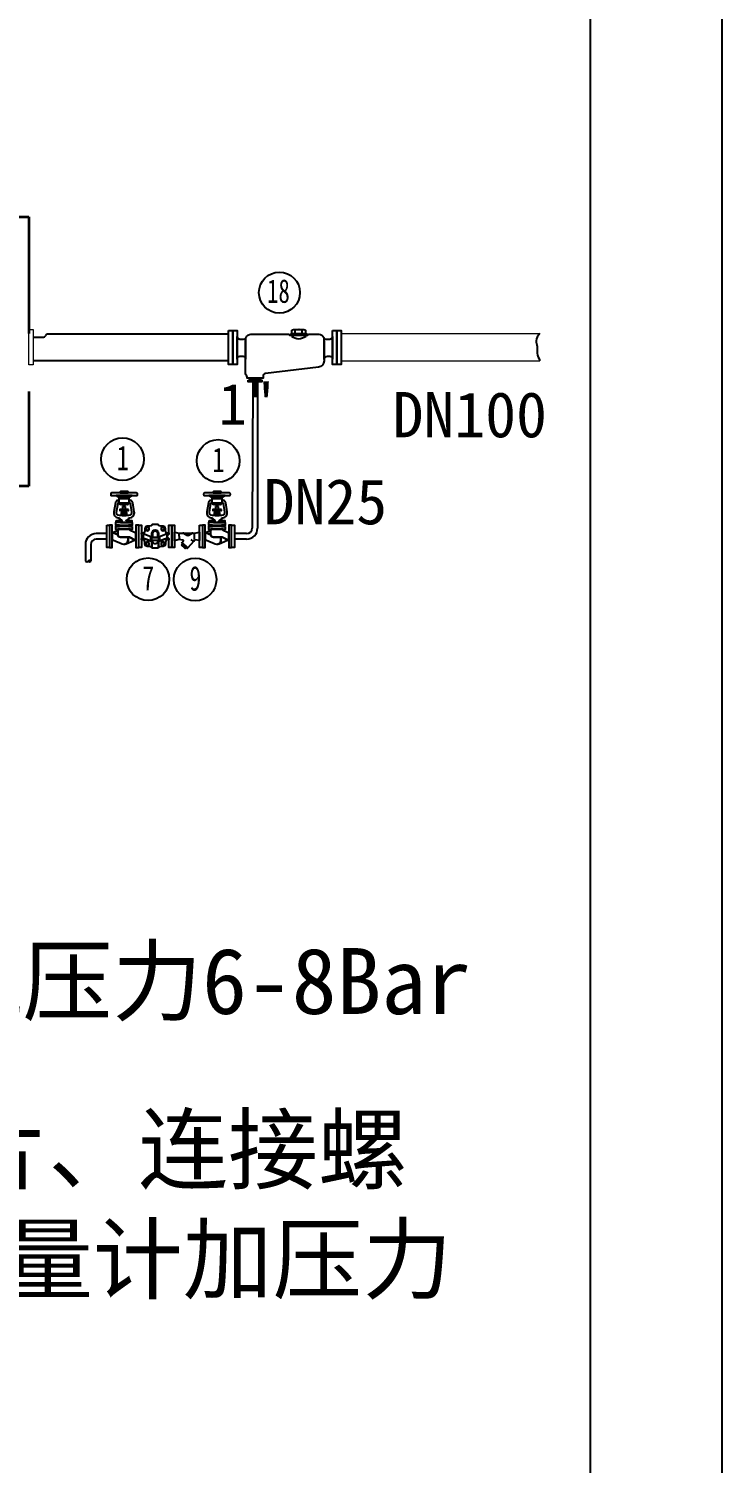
# Model space of a CAD drawing. Extents: x -681219 to -550379, y -242630 to -158199.
# Drawn here: x -584494 to -581516, y -169312 to -163152 of the extents above; entities that cross this region are included whole.
import ezdxf
from ezdxf.enums import TextEntityAlignment as Align

# ---------------------------------------------------------------- set-up
doc = ezdxf.new("R2010")
doc.units = 0
doc.header["$LTSCALE"] = 1000
doc.linetypes.add('DASHED', pattern=[0.75, 0.5, -0.25])
doc.linetypes.add('F', pattern=[0.75, 0.5, -0.25])
doc.layers.get('0').update_dxf_attribs({"linetype": 'CONTINUOUS'})
for name, color, linetype in [('01', 7, 'CONTINUOUS'), ('02', 1, 'CONTINUOUS'), ('03', 2, 'F'), ('08', 1, 'CONTINUOUS'), ('11', 3, 'CONTINUOUS'), ('15', 7, 'CONTINUOUS')]:
    doc.layers.add(name, color=color, linetype=linetype)
doc.styles.add('常规', font='')
doc.styles.get('常规').set_extended_font_data('SimSun')

# ---------------------------------------------------------------- blocks, each defined once
blk = doc.blocks.new('*U7')
at = {"layer": '01'}
blk.add_lwpolyline([(584, 10), (584, 410)], dxfattribs=at)
at = {"layer": '02'}
blk.add_lwpolyline([(594, 0), (594, 420)], dxfattribs=at)
blk = doc.blocks.new('21122')
at = {"color": 4}
for p, q in [((12927.4, 6588.2), (12927.4, 6593)), ((12927.4, 6588.2), (12927.4, 6583.3)), ((12956.5, 6583.6), (12956.5, 6593.2)), ((12954.6, 6578.3), (12950, 6582.3))]:
    blk.add_line(p, q, dxfattribs=at)
for points in [[(12913.1, 6588.2), (12913.1, 6609.2), (12918.4, 6609.2), (12918.4, 6567.1), (12913.1, 6567.1)], [(12966.1, 6609.2), (12971.5, 6609.2), (12971.5, 6588.2), (12971.5, 6567.1), (12966.1, 6567.1)], [(12931.9, 6571.2), (12934, 6573.5), (12940.7, 6567), (12938.6, 6564.8)], [(12932.1, 6575.3), (12933, 6576.3), (12943.5, 6566.2), (12942.7, 6565.2)]]:
    blk.add_lwpolyline(points, close=True, dxfattribs=at)
for points in [[(12918.4, 6596.4), (12927.4, 6594.4), (12934.5, 6594.4, -0.134772), (12935.6, 6594.1), (12942.1, 6590.2, 0.273503), (12945.7, 6590.2), (12952.2, 6594.1, -0.133799), (12953.3, 6594.4), (12956.7, 6594.4), (12966.1, 6596.3), (12966.1, 6580), (12957.5, 6581.8, 0.315746), (12956.5, 6581.4), (12954.6, 6578.3), (12943.5, 6566.2), (12933, 6576.3), (12935.2, 6578.7, 0.601177), (12934.4, 6580.9), (12927.4, 6582), (12918.4, 6579.9)], [(12935.6, 6594.1, 0.134772), (12934.5, 6594.4), (12953.3, 6594.4, 0.133799), (12952.2, 6594.1), (12945.7, 6590.2, -0.273503), (12942.1, 6590.2)]]:
    blk.add_lwpolyline(points, format="xyb", close=True, dxfattribs=at)
blk = doc.blocks.new('22等3')
at = {"color": 4}
for p, q in [((12856.3, 6591.9), (12856.8, 6594)), ((12856.8, 6582.4), (12856.3, 6584.4)), ((12887.1, 6586.1), (12876.4, 6586.1))]:
    blk.add_line(p, q, dxfattribs=at)
for points in [[(12850.5, 6588.2), (12850.5, 6609.2), (12855.8, 6609.2), (12855.8, 6592.6, 0.213318), (12856.3, 6591.9), (12856.3, 6584.4, 0.213318), (12855.8, 6583.7), (12855.8, 6581.4), (12855.8, 6567.1), (12850.5, 6567.1)], [(12856.3, 6591.9, -0.213318), (12855.8, 6592.6), (12855.8, 6594.8), (12855.8, 6594.9), (12856.8, 6594), (12857, 6594.8), (12860.9, 6594.8, 0.033424), (12860.2, 6592, 0.273875), (12859.1, 6590), (12859.1, 6586, 0.283071), (12860.3, 6584, 0.029228), (12860.9, 6581.5), (12857, 6581.5), (12856.8, 6582.4), (12855.8, 6581.4), (12855.8, 6583.7, -0.213318), (12856.3, 6584.4)], [(12859.1, 6590, -0.520567), (12862, 6592.1), (12873.3, 6588, 0.520925), (12875.6, 6589.6), (12875.6, 6594.4), (12875.6, 6594.4, -1), (12887.9, 6594.4), (12887.9, 6594.4), (12887.9, 6594.4), (12887.9, 6594.4), (12887.9, 6594.4), (12887.9, 6589.6, 0.520567), (12890.1, 6588), (12901.5, 6592.1, -0.520567), (12904.4, 6590), (12904.4, 6586, -0.315299), (12903, 6583.9), (12889, 6578.8, 0.315299), (12887.9, 6577.3), (12887.9, 6567.1, -0.414214), (12886.3, 6565.5), (12877.2, 6565.5, -0.414214), (12875.6, 6567.1), (12875.6, 6577.3, 0.315299), (12874.5, 6578.8), (12860.5, 6583.9, -0.315299), (12859.1, 6586)], [(12887.9, 6594.4), (12887.9, 6589.6, 0.520567), (12890.1, 6588), (12901.5, 6592.1, -0.215908), (12903.3, 6592, 0.077563), (12901.1, 6598.4), (12901.1, 6602.8, 0.414214), (12896.7, 6607.2), (12892.5, 6607.2, 0.056605), (12887.9, 6609.1, 0.42473), (12886.3, 6610.9), (12877.2, 6610.9, 0.424729), (12875.6, 6609.1, 0.056605), (12871, 6607.2), (12866.8, 6607.2, 0.414214), (12862.4, 6602.8), (12862.4, 6598.4, 0.077563), (12860.2, 6592, -0.215909), (12862, 6592.1), (12873.3, 6588, 0.520925), (12875.6, 6589.6), (12875.6, 6594.4, -1), (12887.9, 6594.4), (12887.9, 6594.4)], [(12870.4, 6602.4, 1), (12864.2, 6602.4, 1)], [(12873.5, 6584.9, -0.414214), (12874.7, 6586.1), (12876.4, 6586.1, 0.414214), (12877.6, 6587.3), (12877.6, 6594.4, -1), (12885.9, 6594.4), (12885.9, 6587.3, 0.414214), (12887.1, 6586.1), (12888.8, 6586.1, -0.414214), (12890, 6584.9), (12890, 6581.2, -0.414214), (12888.8, 6579.9), (12887.1, 6579.9, 0.414214), (12885.9, 6578.7), (12885.9, 6577.9, -1), (12877.6, 6577.9), (12877.6, 6578.7, 0.414214), (12876.4, 6579.9), (12874.7, 6579.9, -0.414214), (12873.5, 6581.2)], [(12899.3, 6602.4, 1), (12893.1, 6602.4, 1)], [(12902.6, 6594.8), (12907.8, 6594.8), (12907.8, 6592.6, -0.414214), (12906.9, 6591.7), (12903.7, 6591.7, 0.052856), (12903.3, 6592, 0.033424)], [(12904.4, 6586), (12904.4, 6590, 0.217867), (12903.7, 6591.7), (12906.9, 6591.7, 0.414214), (12907.8, 6592.6), (12907.8, 6594.8), (12907.8, 6609.2), (12913.1, 6609.2), (12913.1, 6588.2), (12913.1, 6567.1), (12907.8, 6567.1), (12907.8, 6583.7, 0.414214), (12906.9, 6584.6), (12904, 6584.6, 0.165426)], [(12862.4, 6578, -0.073348), (12860.3, 6584, 0.029587), (12860.5, 6583.9), (12874.5, 6578.8, -0.315299), (12875.6, 6577.3), (12875.6, 6567.2, -0.056594), (12871, 6569.1), (12866.8, 6569.1, -0.413852), (12862.4, 6573.5)], [(12864.2, 6573.9, 1), (12870.4, 6573.9, 1)], [(12873.9, 6584.9, -0.41421), (12874.7, 6585.7), (12888.8, 6585.7, -0.414214), (12889.6, 6584.9), (12889.6, 6581.2, -0.41421), (12888.8, 6580.3), (12874.7, 6580.3, -0.414204), (12873.9, 6581.2)], [(12874.3, 6583, 1), (12875.1, 6583, 1)], [(12887.9, 6577.3, -0.315299), (12889, 6578.8), (12903, 6583.9, 0.029586), (12903.2, 6584, -0.073348), (12901.1, 6578), (12901.1, 6573.5, -0.413852), (12896.7, 6569.1), (12892.5, 6569.1, -0.056594), (12887.9, 6567.2)], [(12888.3, 6583, 1), (12889.2, 6583, 1)], [(12893.1, 6573.9, 1), (12899.3, 6573.9, 1)], [(12903.2, 6584, 0.112384), (12904, 6584.6), (12906.9, 6584.6, -0.414214), (12907.8, 6583.7), (12907.8, 6581.5), (12902.6, 6581.5, 0.029228)]]:
    blk.add_lwpolyline(points, format="xyb", close=True, dxfattribs=at)
for points in [[(12870.5, 6600.6), (12870.5, 6604.3), (12867.3, 6606.1), (12864, 6604.3), (12864, 6600.6), (12867.3, 6598.7)], [(12893, 6600.6), (12896.2, 6598.7), (12899.4, 6600.6), (12899.4, 6604.3), (12896.2, 6606.1), (12893, 6604.3)], [(12870.5, 6575.8), (12867.3, 6577.6), (12864, 6575.8), (12864, 6572.1), (12867.3, 6570.2), (12870.5, 6572.1)], [(12893, 6572.1), (12896.2, 6570.2), (12899.4, 6572.1), (12899.4, 6575.8), (12896.2, 6577.6), (12893, 6575.8)]]:
    blk.add_lwpolyline(points, close=True, dxfattribs=at)
for centre in [(12874.7, 6583), (12888.8, 6583)]:
    blk.add_circle(centre, 0.413, dxfattribs=at)
blk = doc.blocks.new('BSA1L')
at = {"color": 4}
for p, q in [((54.215379, 185.599538), (54.215358, 190.866514)), ((71.09388, 185.599538), (71.09388, 190.866514)), ((53.026763, 143.408363), (53.02674, 137.399566)), ((56.074416, 127.074309), (68.925583, 127.074309)), ((66.099799, 131.20133), (58.900201, 131.20133)), ((72.282498, 143.408363), (72.282498, 137.399566)), ((32.92306, 65.872712), (32.92306, 59.762096)), ((42.120523, 65.872712), (42.120536, 59.762096)), ((56.551251, 100.49373), (56.551234, 95.87403)), ((68.758004, 100.49373), (68.758004, 95.87403)), ((82.879476, 65.872712), (82.879463, 59.762096)), ((92.07694, 65.872712), (92.07694, 59.762096))]:
    blk.add_line(p, q, dxfattribs=at)
for points in [[(119.73171, 181.785914, 0.414214), (115.933099, 185.584525), (9.066901, 185.584525, 0.414214), (5.26829, 181.785914), (5.26829, 178.042425, 0.414214), (9.066901, 174.243814), (62.5, 174.243814), (115.933099, 174.243814, 0.414214), (119.73171, 178.042425)], [(45.745776, 185.569513), (79.563462, 185.599538), (79.563462, 190.911126, 0.151687), (75.321745, 192.203806), (62.654619, 192.203806), (49.987493, 192.203806, 0.151687), (45.745776, 190.911126)], [(105.928125, 105.421149), (99.542192, 143.747083, 0.310322), (91.567632, 152.873054), (86.654278, 154.431481, -0.252716), (84.795625, 157.06318), (84.795625, 146.732148, -0.236339), (83.463376, 144.071071, -0.476894), (88.41312, 142.018735), (94.885762, 104.042078, -0.48938), (81.964371, 89.685191), (62.5, 89.685191), (43.035628, 89.685191, -0.48938), (30.114237, 104.042078), (36.58688, 142.018735, -0.476894), (41.536623, 144.071071), (42.896316, 143.580445, -0.323196), (40.204374, 147.521136), (40.204374, 157.06318, -0.252716), (38.345721, 154.431481), (33.432367, 152.873054, 0.310322), (25.457808, 143.747083), (19.071875, 105.421149, 0.440151), (37.124647, 79.035245), (39.997969, 78.598758, -0.614929), (42.823737, 70.241395), (42.582242, 70.034806), (40.105041, 66.601431), (44.424393, 66.601431, -0.151687), (46.735798, 65.897021), (46.735798, 59.737786), (62.5, 59.737786), (78.264201, 59.737786), (78.264201, 65.897021, -0.151687), (80.575606, 66.601431), (84.894959, 66.601431), (82.417757, 70.034806), (82.176262, 70.241395, -0.614929), (85.00203, 78.598758), (87.875353, 79.035245, 0.440151)], [(84.795625, 157.06318, -0.059994), (84.795625, 157.873976), (84.795625, 162.289753), (40.204374, 162.289753), (40.204374, 157.873976, -0.059994), (40.204374, 157.06318), (40.204374, 147.521136, 0.368201), (43.528159, 143.408363), (81.471841, 143.408363, 0.414214), (84.795625, 146.732148)], [(43.364269, 143.442617), (81.944969, 143.408363), (81.944969, 137.348671, -0.151687), (77.105831, 135.873925), (62.654619, 135.873925), (48.203407, 135.873925, -0.151687), (43.364269, 137.348671)], [(46.735798, 59.737786), (28.307798, 59.737786), (28.307798, 65.897021, -0.151687), (30.619203, 66.601431), (37.521798, 66.601431), (44.424393, 66.601431, -0.151687), (46.735798, 65.897021)], [(62.654619, 101.460877), (53.493586, 101.460877, 0.151687), (50.425919, 100.525993), (50.425919, 95.841766, 0.151687), (53.493586, 94.906883), (62.654619, 94.906883), (71.815652, 94.906883, 0.151687), (74.883319, 95.841766), (74.883319, 100.525993, 0.151687), (71.815652, 101.460877)], [(78.264201, 59.737786), (96.692201, 59.737786), (96.692201, 65.897021, 0.151687), (94.380796, 66.601431), (87.478201, 66.601431), (80.575606, 66.601431, 0.151687), (78.264201, 65.897021)], [(79.507591, -7.695283, -0.414214), (83.507591, -3.695283), (47.219606, -3.695283, -0.414214), (35.219606, 8.304717), (35.219606, 15.828597, -0.552777), (26.614703, 10.423555), (14.474356, 16.274468, -0.303723), (11.999995, 19.972092), (11.999995, 0), (11.999995, -19.972092, -0.522686), (17.39309, -16.222521), (53.934214, -31.732036, 0.158217), (66.18024, -33.317683, 0.23204), (77.871512, -24.265637, 0.137413), (79.507591, -15.822343)], [(35.219606, 24.671562), (17.39309, 16.222521, -0.188965), (14.474356, 16.274468), (26.614703, 10.423555, 0.552777), (35.219606, 15.828597)], [(113.000004, 19.972092, -0.522686), (107.606909, 16.222521), (88.390312, 25.330404, -0.756375), (89.461035, 30.377576), (35.538964, 30.377576, -0.756374), (36.60969, 25.330405), (35.219606, 24.671562), (35.219606, 8.304717, 0.414214), (47.219606, -3.695283), (83.507591, -3.695283, -0.114393), (85.267565, -4.103279), (110.50267, -16.265073, -0.305418), (113.000004, -19.972092), (113.000004, 0)], [(85.220748, -4.080716, 0.550659), (79.507591, -7.695283), (79.507591, -15.822343, -0.137413), (77.871512, -24.265637, -0.23204), (66.18024, -33.317683, 0.064472), (71.065785, -31.732036), (107.606909, -16.222521, -0.187358), (110.50267, -16.265073)]]:
    blk.add_lwpolyline(points, format="xyb", close=True, dxfattribs=at)
for points in [[(96.912516, 174.243814), (62.5, 174.243814), (28.087483, 174.243814), (40.204374, 168.178291), (84.795625, 168.178291)], [(82.297331, 168.178291), (42.702669, 168.178291), (42.702669, 162.289753), (62.5, 162.289753), (82.297331, 162.289753)], [(68.925583, 127.074309), (66.099799, 131.20133), (66.099799, 135.873925), (58.900201, 135.873925), (58.900201, 131.20133), (56.074416, 127.074309), (56.074416, 114.852858), (62.5, 114.852858), (68.925583, 114.852858)], [(81.056809, 114.852858), (62.5, 114.852858), (56.074416, 114.852858), (43.94319, 114.852858), (43.94319, 111.343443), (62.5, 111.343443), (69.325381, 111.343443), (81.056809, 111.343443)], [(71.146781, 94.906883), (54.162457, 94.906883), (54.162457, 89.685191), (62.5, 89.685191), (71.146781, 89.685191)], [(68.925583, 111.343443), (56.074416, 111.343443), (56.074416, 101.460877), (68.925583, 101.460877)], [(11.999995, 0), (11.999995, 19.972092), (11.999995, 47.5), (0, 47.5), (0, 0), (0, -47.5), (11.999995, -47.5)], [(98.734061, 59.737786), (62.5, 59.737786), (26.265939, 59.737786), (26.265939, 47.364933), (98.734061, 47.364933)], [(98.734061, 42.750429), (62.5, 42.750429), (26.265939, 42.750429), (26.265939, 30.377576), (98.734061, 30.377576)], [(42.828178, 47.364933), (32.21537, 47.364933), (32.21537, 42.750429), (42.828178, 42.750429)], [(92.784629, 47.364933), (82.171822, 47.364933), (82.171822, 42.750429), (92.784629, 42.750429)], [(125, 47.5), (113.000004, 47.5), (113.000004, 0), (113.000004, -47.5), (125, -47.5), (125, 0)]]:
    blk.add_lwpolyline(points, close=True, dxfattribs=at)
at = {"color": 4, "flags": 128}
blk.add_lwpolyline([(54.828787, 59.737786), (54.118687, 64.656958), (52.113078, 68.712348), (49.164135, 71.19185), (45.789677, 71.660075), (42.582242, 70.034806), (40.105041, 66.601431)], dxfattribs=at)
at = {"color": 4, "extrusion": (0, 0, -1), "flags": 128}
blk.add_lwpolyline([(-70.171213, 59.737786), (-70.881312, 64.656958), (-72.886921, 68.712348), (-75.835865, 71.19185), (-79.210322, 71.660075), (-82.417757, 70.034806), (-84.894959, 66.601431)], dxfattribs=at)
at = {"color": 4}
for centre, radius, start, end in [((49.948113, 184.727434), 7.476476, 55.197024, 89.698211), ((62.654619, 164.906291), 27.297515, 90, 108.008529), ((62.654619, 164.906291), 27.297515, 71.991471, 90), ((75.361125, 184.727434), 7.476476, 90.301789, 124.802976), ((48.15848, 144.403298), 8.529491, 270.301789, 304.802976), ((62.654619, 167.016127), 31.142202, 251.991471, 270), ((62.654619, 167.016127), 31.142202, 270, 288.008529), ((77.150758, 144.403298), 8.529491, 235.197024, 269.698211), ((30.597744, 62.527392), 4.074096, 55.197024, 89.698211), ((37.521798, 51.726416), 14.875015, 90, 108.008529), ((37.521798, 51.726416), 14.875015, 71.991471, 90), ((44.445852, 62.527392), 4.074096, 90.301789, 124.802976), ((53.465105, 96.053865), 5.407086, 55.197024, 89.698211), ((53.465105, 100.313894), 5.407086, 270.301789, 304.802976), ((62.654619, 81.718951), 19.741925, 90, 108.008529), ((62.654619, 114.648808), 19.741925, 251.991471, 270), ((62.654619, 81.718951), 19.741925, 71.991471, 90), ((62.654619, 114.648808), 19.741925, 270, 288.008529), ((71.844133, 96.053865), 5.407086, 90.301789, 124.802976), ((71.844133, 100.313894), 5.407086, 235.197024, 269.698211), ((80.554147, 62.527392), 4.074096, 55.197024, 89.698211), ((87.478201, 51.726416), 14.875015, 90, 108.008529), ((94.402255, 62.527392), 4.074096, 90.301789, 124.802976)]:
    blk.add_arc(centre, radius, start, end, dxfattribs=at)
blk = doc.blocks.new('S3R')
at = {"color": 0, "linetype": 'Continuous'}
for p, q in [((-116.6, 38.7), (-116.6, 48.5)), ((-97.3, 38.7), (-97.3, 48.5)), ((-238.2, -96.3), (-238.2, -91.3)), ((-219.9, -96.3), (-219.9, -91.3))]:
    blk.add_line(p, q, dxfattribs=at)
for points in [[(-291.6, 0.1), (-291.6, 47.6), (-279.6, 47.6), (-279.6, -47.4), (-291.6, -47.4)], [(-12, 47.5), (0, 47.5), (0, 0), (0, -47.5), (-12, -47.5)], [(-129.7, 38.7), (-107, 38.7), (-84.2, 38.7), (-84.2, 34.9), (-129.7, 34.9)], [(-248.2, -91.3), (-210, -91.3), (-210, -96.3), (-229.1, -96.3), (-248.2, -96.3)], [(-243.4, -85.6), (-229.1, -85.6), (-214.8, -85.6), (-214.8, -91.3), (-243.4, -91.3)]]:
    blk.add_lwpolyline(points, close=True, dxfattribs=at)
for points in [[(-126.3, 48.6, -0.151687), (-121.4, 50.1), (-107, 50.1), (-92.5, 50.1, -0.151687), (-87.7, 48.6), (-87.7, 38.7), (-126.3, 38.7)], [(-279.6, 31.2, 0.414214), (-272.3, 23.9), (-261.3, 23.9, 0.216711), (-255.8, 26.4), (-255.8, -32.4, 0.414214), (-263, -25.1), (-272.3, -25.1, 0.414214), (-279.6, -32.4)], [(-255.8, -32.4), (-255.8, 26.4, 0.079781), (-254.6, 28.3, -0.301709), (-240.8, 37.5), (-135.2, 37.5), (-132.3, 34.9), (-81.6, 34.9), (-78.8, 37.5), (-50.7, 37.5, -0.301709), (-36.9, 28.3, 0.07253), (-35.8, 26.5), (-35.8, -37.1, -0.379722), (-51.8, -55.1), (-199.8, -72.8, 0.359386), (-206.7, -81.3), (-206.7, -85.6), (-229.1, -85.6), (-251.4, -85.6), (-251.4, -82.6, 0.21098), (-253.6, -77.6, -0.21098), (-255.8, -72.7)], [(-35.8, 26.5, 0.224271), (-30.2, 23.9), (-19.3, 23.9, 0.414214), (-12, 31.2), (-12, -32.4, 0.414214), (-19.3, -25.1), (-27.3, -25.1, 0.414214), (-35.8, -33.6)]]:
    blk.add_lwpolyline(points, format="xyb", close=True, dxfattribs=at)
for centre, radius, start, end in [((-121.5, 41.5), 8.54, 55.197, 89.6982), ((-107, 18.9), 31.2, 90, 108.0085), ((-107, 18.9), 31.2, 71.9915, 90), ((-92.5, 41.5), 8.54, 90.3018, 124.803), ((-99.1, 81.2), 57.1, 240.059, 262.0225), ((-114.9, 81.2), 57.1, 277.9775, 299.941)]:
    blk.add_arc(centre, radius, start, end, dxfattribs=at)

msp = doc.modelspace()

# ---------------------------------------------------------------- linework, layer by layer
at = {"color": 7}
for p, q in [((-583636.121, -164463.737), (-584413.75, -164463.7032)), ((-583636.121, -164578.679), (-584475.1577, -164578.679)), ((-583532.3217, -164668.983), (-583534.9134, -165297.0464)), ((-583511.5089, -164668.983), (-583511.5089, -165297.0464)), ((-584159.4196, -165320.4509), (-584203.8373, -165320.4509)), ((-583558.3179, -165320.4509), (-583610.8, -165320.4509)), ((-584250.6463, -165367.2599), (-584250.6463, -165438.4046)), ((-584227.2418, -165367.2599), (-584227.2418, -165438.4046)), ((-584159.4196, -165343.8554), (-584203.8373, -165343.8554)), ((-583558.3179, -165343.8554), (-583610.8, -165343.8554))]:
    msp.add_line(p, q, dxfattribs=at)
msp.add_line((-584475.1577, -164476.945), (-584435.1271, -164476.945))
at = {"color": 1, "lineweight": -2}
msp.add_line((-583532.3217, -164668.983), (-583511.5089, -164668.983), dxfattribs=at)
msp.add_line((-583532.3217, -164668.983), (-583511.5089, -164668.983), dxfattribs=at)
at = {"color": 4, "lineweight": 18}
msp.add_lwpolyline([(-584494.2743, -164444.1748), (-584475.1577, -164444.1748), (-584475.1577, -164595.5146), (-584494.2743, -164595.5146)], close=True, dxfattribs=at)
at = {"color": 4}
for points in [[(-583636.1209, -164448.4173), (-583617.7317, -164448.4173), (-583617.7317, -164593.9987), (-583636.1209, -164593.9987)], [(-583170.8807, -164448.6115), (-583152.4915, -164448.6115), (-583152.4915, -164594.1929), (-583170.8807, -164594.1929)], [(-584159.4196, -165284.5083), (-584147.383, -165284.5083), (-584147.383, -165379.798), (-584159.4196, -165379.798)], [(-583622.8366, -165284.5083), (-583610.8, -165284.5083), (-583610.8, -165379.798), (-583622.8366, -165379.798)]]:
    msp.add_lwpolyline(points, close=True, dxfattribs=at)
at = {"color": 7}
msp.add_lwpolyline([(-584250.6463, -165438.4046, 0.545454545), (-584238.944, -165438.4046, 0.545579387), (-584227.2418, -165438.4046)], format="xyb", dxfattribs=at)
for centre, radius, start, end in [((-584434.0244, -164461.9962), 14.9894, 265.78119274, 329.94406983), ((-584405.9592, -164481.0033), 18.9735, 114.24377176, 142.69227203)]:
    msp.add_arc(centre, radius, start, end)
for centre, radius, start, end in [((-584203.8373, -165367.2599), 46.8089, 90, 180), ((-583558.3179, -165297.0464), 46.8089, 270, 0), ((-583558.3179, -165297.0464), 23.4045, 270, 0), ((-584203.8373, -165367.2599), 23.4045, 90, 180), ((-584233.0929, -165442.1724), 6.9593, 32.77908067, 147.22091933)]:
    msp.add_arc(centre, radius, start, end, dxfattribs=at)
at = {"layer": '01', "color": 7, "lineweight": 18, "ltscale": 1.25}
for p, q in [((-583152.4915, -164461.0104), (-582299.08, -164461.0104)), ((-583152.4915, -164578.679), (-582299.08, -164578.679))]:
    msp.add_line(p, q, dxfattribs=at)
at = {"layer": '01', "color": 5, "linetype": 'DASHED', "lineweight": 35}
msp.add_lwpolyline([(-586937.599, -163960.7257), (-584494.2743, -163960.7257), (-584494.2743, -165116.8133), (-586937.599, -165116.8133)], close=True, dxfattribs=at)
at = {"layer": '01', "color": 0}
msp.add_spline([(-582299.08, -164461.0104), (-582315.4752, -164492.8578), (-582311.198, -164516.3662), (-582310.4851, -164545.5735), (-582299.08, -164578.679)], degree=3, dxfattribs=at)
at = {"layer": '11', "color": 3, "linetype": 'Continuous', "ltscale": 1.25}
for centre, radius in [((-583417.4908, -164285.5239), 88.0441), ((-584091.2539, -165000.6805), 91.5267), ((-583680.648, -165008.4645), 91.5267), ((-583981.9261, -165516.5239), 91.5267), ((-583779.6481, -165517.4533), 91.5267)]:
    msp.add_circle(centre, radius, dxfattribs=at)

# ---------------------------------------------------------------- block references
at = {"color": 1, "xscale": 1.003048901485677, "yscale": 1.003048901485677, "zscale": 1.003048901485677}
for p in [(-584147.383, -165332.1531), (-583748.2177, -165332.1531)]:
    msp.add_blockref('BSA1L', p, dxfattribs=at)
at = {"layer": '01', "xscale": 56.57142857142857, "yscale": 56.57142857142857, "zscale": 56.57142857142857}
msp.add_blockref('*U7', (-615119.1651, -181972.8229), dxfattribs=at)
at = {"layer": '02', "color": 1, "xscale": 2.262857142857143, "yscale": 2.262857142857143, "zscale": 2.262857142857143}
msp.add_blockref('21122', (-613100.7647, -180240.2327), dxfattribs=at)
at = {"layer": '03', "color": 4, "xscale": 1.532435821714301, "yscale": 1.532435821714301, "zscale": 1.532435821714301}
msp.add_blockref('S3R', (-583170.8807, -164521.4022), dxfattribs=at)
at = {"layer": '08', "color": 1, "xscale": 2.262857142857143, "yscale": 2.262857142857143, "zscale": 2.262857142857143}
msp.add_blockref('22等3', (-613100.7647, -180240.2327), dxfattribs=at)

# ---------------------------------------------------------------- texts
at = {"color": 7}
for s, p in [('DN100', (-582931.7845, -164712.0897)), ('DN25', (-583485.4152, -165085.5516))]:
    msp.add_text(s, height=194.93701, dxfattribs=at).set_placement(p, align=Align.TOP_LEFT)
at = {"insert": (-583678.0929, -164675.6652), "char_height": 176.511, "width": 414.586506, "attachment_point": 1}
msp.add_mtext('1"', dxfattribs=at)
at = {"layer": '01', "color": 7, "insert": (-592126.3437, -167823.0115), "char_height": 282.857143, "width": 9548.669025, "attachment_point": 1, "style": '常规'}
msp.add_mtext('注意：图中管道（弯头、无缝钢管、缠绕垫片、连接螺栓等）是客户（或工艺）自备。选配的E+H流量计加压力变送及积算仪需要定制。', dxfattribs=at)
at = {"layer": '15', "color": 3, "ltscale": 1.25, "width": 0.707}
for s, height, p in [('18', 101.5587, (-583470.7137, -164329.5354)), ('1', 105.5759, (-584115.5314, -165048.4184)), ('1', 105.5759, (-583704.9255, -165056.2024)), ('7', 105.5759, (-584006.2036, -165564.2619)), ('9', 105.5759, (-583803.9256, -165565.1912))]:
    msp.add_text(s, height=height, dxfattribs=at).set_placement(p)
at = {"layer": '15', "color": 2, "insert": (-587221.9603, -167416.9156), "char_height": 282.857143, "width": 4897.072398, "attachment_point": 7, "style": '常规'}
msp.add_mtext('\\pt500;要求分气缸蒸汽压力6-8Bar', dxfattribs=at)

doc.saveas('drawing.dxf')
